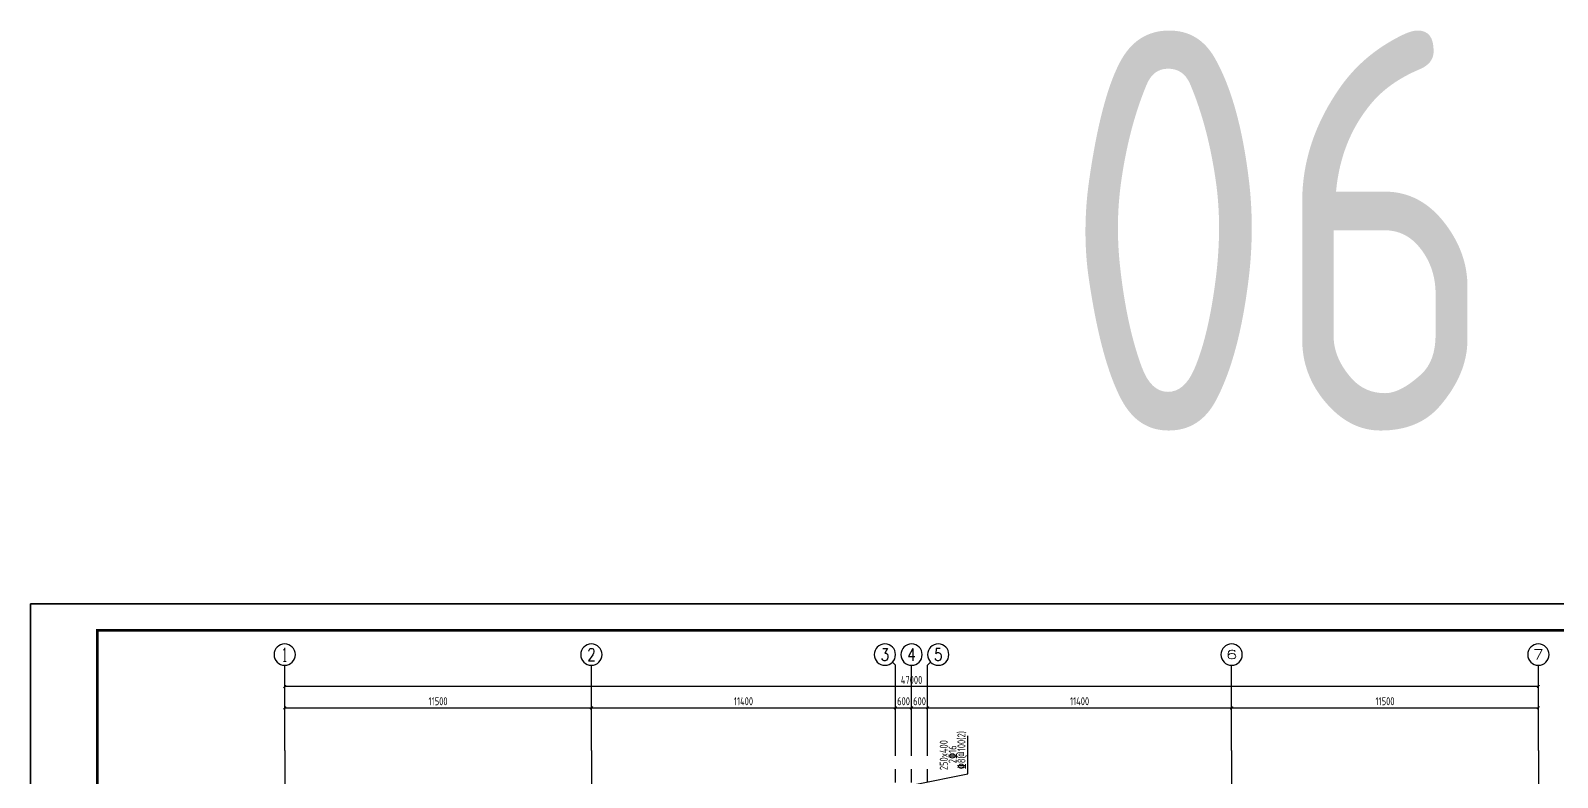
# Model space of a CAD drawing. Header units: millimetres. Extents: x 865490 to 879904, y 39442 to 44891.
# Drawn here: x 870612 to 871185, y 39979 to 40259 of the extents above; entities that cross this region are included whole.
import ezdxf
from ezdxf.enums import TextEntityAlignment as Align

# ---------------------------------------------------------------- set-up
doc = ezdxf.new("R2010")
doc.units = ezdxf.units.MM
doc.header["$LTSCALE"] = 1000
doc.header["$MEASUREMENT"] = 0
doc.linetypes.add('CENTER', pattern=[2, 1.25, -0.25, 0.25, -0.25])
doc.linetypes.add('DOTE', pattern=[2.42, 2, -0.2, 0.02, -0.2])
for name, color, linetype in [('AXIS', 3, 'Continuous'), ('AXIS_TEXT', 7, 'Continuous'), ('DIM', 7, 'Continuous'), ('DOTE', 1, 'DOTE'), ('层14', 2, 'Continuous'), ('梁集中标注', 2, 'Continuous')]:
    doc.layers.add(name, color=color, linetype=linetype)
doc.styles.add('_TCH_AXIS', font='COMPLEX', dxfattribs={"bigfont": 'GBCBIG'})
doc.styles.add('COMPLEX', font='COMPLEX')
doc.styles.add('GBHZ', font='gbenor.shx', dxfattribs={"width": 0.9, "bigfont": 'gbcbig.shx'})
doc.dimstyles.new('Y100', dxfattribs={"dimscale": 0, "dimtxt": 3, "dimasz": 0.01, "dimexe": 1.2, "dimexo": 2, "dimgap": 1, "dimtad": 1, "dimdec": 0, "dimlfac": 100, "dimzin": 0, "dimdsep": 46, "dimtxsty": 'GBHZ', "dimblk": 'DX', "dimcen": 0.09, "dimdle": 1, "dimclrd": 7, "dimclre": 7, "dimclrt": 7, "dimadec": 0, "dimazin": 0, "dimtfac": 1, "dimtdec": 0, "dimtix": 1, "dimtmove": 2, "dimatfit": 3, "dimldrblk": 'DX', "dimfxl": 0, "dimtolj": 1, "dimtzin": 0, "dimarcsym": 0})

# ---------------------------------------------------------------- blocks, each defined once
blk = doc.blocks.new('_AXISO')
blk.add_circle((0, 0), 0.5)
at = {"layer": 'AXIS_TEXT', "style": 'COMPLEX', "width": 1.041667}
blk.add_attdef('A', text='', height=0.56, dxfattribs=at).set_placement((-0.25, -0.28), (0.25, -0.28), align=Align.FIT)
blk = doc.blocks.new('DX')
at = {"color": 0, "linetype": 'ByBlock', "const_width": 40}
blk.add_lwpolyline([(-54, -51), (46, 49)], dxfattribs=at)
blk = doc.blocks.new('*D421')
at = {"layer": 'Defpoints', "color": 0, "transparency": 16777216}
for p in [(870822.78, 40004.91), (870707.78, 39988.91), (870822.78, 39988.91)]:
    blk.add_point(p, dxfattribs=at)
at = {"layer": 'dim', "color": 7, "lineweight": -2, "transparency": 16777216}
for p, q in [((870707.78, 39990.91), (870707.78, 40006.11)), ((870707.79, 40004.91), (870822.77, 40004.91)), ((870822.78, 39990.91), (870822.78, 40006.11))]:
    blk.add_line(p, q, dxfattribs=at)
at = {"layer": 'dim', "color": 7, "lineweight": -2, "transparency": 16777216, "xscale": 0.01, "yscale": 0.01, "zscale": 0.01, "rotation": 180}
blk.add_blockref('DX', (870707.78, 40004.91), dxfattribs=at)
at = {"layer": 'dim', "color": 7, "lineweight": -2, "transparency": 16777216, "xscale": 0.01, "yscale": 0.01, "zscale": 0.01}
blk.add_blockref('DX', (870822.78, 40004.91), dxfattribs=at)
at = {"layer": 'dim', "color": 7, "transparency": 16777216, "insert": (870765.28, 40007.41), "char_height": 3, "attachment_point": 5, "style": 'GBHZ'}
blk.add_mtext('\\A1;11500', dxfattribs=at)
blk = doc.blocks.new('*D422')
at = {"layer": 'Defpoints', "color": 0, "transparency": 16777216}
for p in [(870936.78, 40004.91), (870822.78, 39988.91), (870936.78, 39988.91)]:
    blk.add_point(p, dxfattribs=at)
at = {"layer": 'dim', "color": 7, "lineweight": -2, "transparency": 16777216}
for p, q in [((870822.78, 39990.91), (870822.78, 40006.11)), ((870822.79, 40004.91), (870936.77, 40004.91)), ((870936.78, 39990.91), (870936.78, 40006.11))]:
    blk.add_line(p, q, dxfattribs=at)
at = {"layer": 'dim', "color": 7, "lineweight": -2, "transparency": 16777216, "xscale": 0.01, "yscale": 0.01, "zscale": 0.01, "rotation": 180}
blk.add_blockref('DX', (870822.78, 40004.91), dxfattribs=at)
at = {"layer": 'dim', "color": 7, "lineweight": -2, "transparency": 16777216, "xscale": 0.01, "yscale": 0.01, "zscale": 0.01}
blk.add_blockref('DX', (870936.78, 40004.91), dxfattribs=at)
at = {"layer": 'dim', "color": 7, "transparency": 16777216, "insert": (870879.78, 40007.41), "char_height": 3, "attachment_point": 5, "style": 'GBHZ'}
blk.add_mtext('\\A1;11400', dxfattribs=at)
blk = doc.blocks.new('*D423')
at = {"layer": 'Defpoints', "color": 0, "transparency": 16777216}
for p in [(870942.78, 40004.91), (870936.78, 39988.91), (870942.78, 39988.91)]:
    blk.add_point(p, dxfattribs=at)
at = {"layer": 'dim', "color": 7, "lineweight": -2, "transparency": 16777216}
for p, q in [((870936.77, 40004.91), (870936.76, 40004.91)), ((870936.78, 39990.91), (870936.78, 40006.11)), ((870936.78, 40004.91), (870942.78, 40004.91)), ((870942.78, 39990.91), (870942.78, 40006.11)), ((870942.79, 40004.91), (870942.8, 40004.91))]:
    blk.add_line(p, q, dxfattribs=at)
at = {"layer": 'dim', "color": 7, "lineweight": -2, "transparency": 16777216, "xscale": 0.01, "yscale": 0.01, "zscale": 0.01}
blk.add_blockref('DX', (870936.78, 40004.91), dxfattribs=at)
at = {"layer": 'dim', "color": 7, "lineweight": -2, "transparency": 16777216, "xscale": 0.01, "yscale": 0.01, "zscale": 0.01, "rotation": 180}
blk.add_blockref('DX', (870942.78, 40004.91), dxfattribs=at)
at = {"layer": 'dim', "color": 7, "transparency": 16777216, "insert": (870939.78, 40007.41), "char_height": 3, "attachment_point": 5, "style": 'GBHZ'}
blk.add_mtext('\\A1;600', dxfattribs=at)
blk = doc.blocks.new('*D424')
at = {"layer": 'Defpoints', "color": 0, "transparency": 16777216}
for p in [(870948.78, 40004.91), (870942.78, 39988.91), (870948.78, 39988.91)]:
    blk.add_point(p, dxfattribs=at)
at = {"layer": 'dim', "color": 7, "lineweight": -2, "transparency": 16777216}
for p, q in [((870942.77, 40004.91), (870942.76, 40004.91)), ((870942.78, 39990.91), (870942.78, 40006.11)), ((870942.78, 40004.91), (870948.78, 40004.91)), ((870948.78, 39990.91), (870948.78, 40006.11)), ((870948.79, 40004.91), (870948.8, 40004.91))]:
    blk.add_line(p, q, dxfattribs=at)
at = {"layer": 'dim', "color": 7, "lineweight": -2, "transparency": 16777216, "xscale": 0.01, "yscale": 0.01, "zscale": 0.01}
blk.add_blockref('DX', (870942.78, 40004.91), dxfattribs=at)
at = {"layer": 'dim', "color": 7, "lineweight": -2, "transparency": 16777216, "xscale": 0.01, "yscale": 0.01, "zscale": 0.01, "rotation": 180}
blk.add_blockref('DX', (870948.78, 40004.91), dxfattribs=at)
at = {"layer": 'dim', "color": 7, "transparency": 16777216, "insert": (870945.78, 40007.41), "char_height": 3, "attachment_point": 5, "style": 'GBHZ'}
blk.add_mtext('\\A1;600', dxfattribs=at)
blk = doc.blocks.new('*D425')
at = {"layer": 'Defpoints', "color": 0, "transparency": 16777216}
for p in [(871062.78, 40004.91), (870948.78, 39988.91), (871062.78, 39988.91)]:
    blk.add_point(p, dxfattribs=at)
at = {"layer": 'dim', "color": 7, "lineweight": -2, "transparency": 16777216}
for p, q in [((870948.78, 39990.91), (870948.78, 40006.11)), ((870948.79, 40004.91), (871062.77, 40004.91)), ((871062.78, 39990.91), (871062.78, 40006.11))]:
    blk.add_line(p, q, dxfattribs=at)
at = {"layer": 'dim', "color": 7, "lineweight": -2, "transparency": 16777216, "xscale": 0.01, "yscale": 0.01, "zscale": 0.01, "rotation": 180}
blk.add_blockref('DX', (870948.78, 40004.91), dxfattribs=at)
at = {"layer": 'dim', "color": 7, "lineweight": -2, "transparency": 16777216, "xscale": 0.01, "yscale": 0.01, "zscale": 0.01}
blk.add_blockref('DX', (871062.78, 40004.91), dxfattribs=at)
at = {"layer": 'dim', "color": 7, "transparency": 16777216, "insert": (871005.78, 40007.41), "char_height": 3, "attachment_point": 5, "style": 'GBHZ'}
blk.add_mtext('\\A1;11400', dxfattribs=at)
blk = doc.blocks.new('*D426')
at = {"layer": 'Defpoints', "color": 0, "transparency": 16777216}
for p in [(871177.78, 40004.91), (871062.78, 39988.91), (871177.78, 39988.91)]:
    blk.add_point(p, dxfattribs=at)
at = {"layer": 'dim', "color": 7, "lineweight": -2, "transparency": 16777216}
for p, q in [((871062.78, 39990.91), (871062.78, 40006.11)), ((871062.79, 40004.91), (871177.77, 40004.91)), ((871177.78, 39990.91), (871177.78, 40006.11))]:
    blk.add_line(p, q, dxfattribs=at)
at = {"layer": 'dim', "color": 7, "lineweight": -2, "transparency": 16777216, "xscale": 0.01, "yscale": 0.01, "zscale": 0.01, "rotation": 180}
blk.add_blockref('DX', (871062.78, 40004.91), dxfattribs=at)
at = {"layer": 'dim', "color": 7, "lineweight": -2, "transparency": 16777216, "xscale": 0.01, "yscale": 0.01, "zscale": 0.01}
blk.add_blockref('DX', (871177.78, 40004.91), dxfattribs=at)
at = {"layer": 'dim', "color": 7, "transparency": 16777216, "insert": (871120.28, 40007.41), "char_height": 3, "attachment_point": 5, "style": 'GBHZ'}
blk.add_mtext('\\A1;11500', dxfattribs=at)
blk = doc.blocks.new('*D427')
at = {"layer": 'Defpoints', "color": 0, "transparency": 16777216}
for p in [(870707.78, 40012.91), (870707.78, 39988.91), (871177.78, 39988.91)]:
    blk.add_point(p, dxfattribs=at)
at = {"layer": 'dim', "color": 7, "lineweight": -2, "transparency": 16777216}
for p, q in [((870707.78, 39990.91), (870707.78, 40014.11)), ((871177.77, 40012.91), (870707.79, 40012.91)), ((871177.78, 39990.91), (871177.78, 40014.11))]:
    blk.add_line(p, q, dxfattribs=at)
at = {"layer": 'dim', "color": 7, "lineweight": -2, "transparency": 16777216, "xscale": 0.01, "yscale": 0.01, "zscale": 0.01, "rotation": 180}
blk.add_blockref('DX', (870707.78, 40012.91), dxfattribs=at)
at = {"layer": 'dim', "color": 7, "lineweight": -2, "transparency": 16777216, "xscale": 0.01, "yscale": 0.01, "zscale": 0.01}
blk.add_blockref('DX', (871177.78, 40012.91), dxfattribs=at)
at = {"layer": 'dim', "color": 7, "transparency": 16777216, "insert": (870942.78, 40015.41), "char_height": 3, "attachment_point": 5, "style": 'GBHZ'}
blk.add_mtext('\\A1;47000', dxfattribs=at)

msp = doc.modelspace()

# ---------------------------------------------------------------- linework, layer by layer
for p, q in [((870612.499, 39449.955), (870612.499, 40043.955)), ((870612.499, 40043.955), (870612.499, 39449.955))]:
    msp.add_line(p, q)
at = {"color": 0}
for p, q in [((871453.499, 40043.955), (870612.499, 40043.955)), ((870612.499, 40043.955), (871453.499, 40043.955))]:
    msp.add_line(p, q, dxfattribs=at)
at = {"color": 0, "const_width": 1}
msp.add_lwpolyline([(871443.499, 39459.955), (870637.499, 39459.955), (870637.499, 40033.955), (871443.499, 40033.955)], close=True, dxfattribs=at)
at = {"layer": 'AXIS', "color": 0}
for p, q in [((870707.776, 39988.914), (870707.776, 40020.914)), ((870822.776, 39988.914), (870822.776, 40020.914)), ((870935.605, 40022.085), (870936.776, 40020.914)), ((870936.776, 39988.914), (870936.776, 40020.914)), ((870942.776, 39988.914), (870942.776, 40020.914)), ((870949.948, 40022.085), (870948.776, 40020.914)), ((870948.776, 39988.914), (870948.776, 40020.914)), ((871062.776, 39988.914), (871062.776, 40020.914)), ((871177.776, 39988.914), (871177.776, 40020.914))]:
    msp.add_line(p, q, dxfattribs=at)
at = {"layer": 'DOTE', "linetype": 'CENTER', "ltscale": 0.02}
for p, q in [((870707.776, 39988.914), (870707.776, 39506.914)), ((870822.776, 39988.914), (870822.776, 39506.914)), ((870936.776, 39506.914), (870936.776, 39988.914)), ((870942.776, 39506.914), (870942.776, 39988.914)), ((870948.776, 39506.914), (870948.776, 39988.914)), ((871062.776, 39988.914), (871062.776, 39506.914)), ((871177.776, 39988.914), (871177.776, 39506.914))]:
    msp.add_line(p, q, dxfattribs=at)
at = {"layer": '层14'}
for p, q in [((870963.933, 39980.23), (870963.933, 39994.496)), ((870944.026, 39976.164), (870963.933, 39980.23))]:
    msp.add_line(p, q, dxfattribs=at)

# ---------------------------------------------------------------- block references
at = {"layer": 'AXIS', "color": 0}
ref = msp.add_blockref('_AXISO', (870707.776, 40024.914), dxfattribs=dict(at, xscale=-8, yscale=8, zscale=8, rotation=180))
ref.add_attrib('A', '1', dxfattribs={"layer": 'AXIS_TEXT', "color": 0, "height": 5.147, "style": '_TCH_AXIS'}).set_placement((870706.673, 40022.34), (870708.879, 40022.34), align=Align.FIT)
ref = msp.add_blockref('_AXISO', (870822.776, 40024.914), dxfattribs=dict(at, xscale=-8, yscale=8, zscale=8, rotation=180))
ref.add_attrib('A', '2', dxfattribs={"layer": 'AXIS_TEXT', "color": 0, "height": 4.659, "style": '_TCH_AXIS'}).set_placement((870821.223, 40022.584), (870824.33, 40022.584), align=Align.FIT)
ref = msp.add_blockref('_AXISO', (870932.776, 40024.914), dxfattribs=dict(at, xscale=-8, yscale=8, zscale=8, rotation=180))
ref.add_attrib('A', '3', dxfattribs={"layer": 'AXIS_TEXT', "color": 0, "height": 4.659, "style": '_TCH_AXIS'}).set_placement((870931.223, 40022.584), (870934.33, 40022.584), align=Align.FIT)
ref = msp.add_blockref('_AXISO', (870942.776, 40024.914), dxfattribs=dict(at, xscale=-8, yscale=8, zscale=8, rotation=180))
ref.add_attrib('A', '4', dxfattribs={"layer": 'AXIS_TEXT', "color": 0, "height": 4.659, "style": '_TCH_AXIS', "width": 0.875}).set_placement((870941.223, 40022.584), (870944.33, 40022.584), align=Align.FIT)
ref = msp.add_blockref('_AXISO', (870952.776, 40024.914), dxfattribs=dict(at, xscale=-8, yscale=8, zscale=8, rotation=180))
ref.add_attrib('A', '5', dxfattribs={"layer": 'AXIS_TEXT', "color": 0, "height": 4.659, "style": '_TCH_AXIS'}).set_placement((870951.223, 40022.584), (870954.33, 40022.584), align=Align.FIT)
ref = msp.add_blockref('_AXISO', (871062.776, 40024.914), dxfattribs=dict(at, xscale=-8, yscale=8, zscale=8, rotation=180))
ref.add_attrib('A', '6', dxfattribs={"layer": 'AXIS_TEXT', "color": 0, "height": 3.284, "style": '_TCH_AXIS', "width": 2.071429}).set_placement((871060.509, 40023.271), (871065.044, 40023.271), align=Align.FIT)
ref = msp.add_blockref('_AXISO', (871177.776, 40024.914), dxfattribs=dict(at, xscale=-8, yscale=8, zscale=8, rotation=180))
ref.add_attrib('A', '7', dxfattribs={"layer": 'AXIS_TEXT', "color": 0, "height": 3.688, "style": '_TCH_AXIS', "width": 1.714286}).set_placement((871175.669, 40023.07), (871179.884, 40023.07), align=Align.FIT)

# ---------------------------------------------------------------- texts
at = {"layer": '梁集中标注', "style": 'GBHZ', "width": 0.9}
msp.add_text('06', height=150, dxfattribs=at).set_placement((870999.753, 40108.922))
for s, p in [('%%1328@100(2)', (870962.975, 39981.864)), ('250x400', (870956.35, 39981.57)), ('2%%13216', (870959.644, 39984.154))]:
    msp.add_text(s, height=3, rotation=90, dxfattribs=at).set_placement(p)

# ---------------------------------------------------------------- dimensions: what is measured, and where the dimension line sits
at = {"layer": 'dim'}
for base, p1, p2, picture, middle in [((870707.776, 40012.914), (871177.776, 39988.914), (870707.776, 39988.914), '*D427', (870942.776, 40015.414)), ((870822.776, 40004.914), (870707.776, 39988.914), (870822.776, 39988.914), '*D421', (870765.276, 40007.414)), ((870936.776, 40004.914), (870822.776, 39988.914), (870936.776, 39988.914), '*D422', (870879.776, 40007.414)), ((870942.776, 40004.914), (870936.776, 39988.914), (870942.776, 39988.914), '*D423', (870939.776, 40007.414)), ((870948.776, 40004.914), (870942.776, 39988.914), (870948.776, 39988.914), '*D424', (870945.776, 40007.414)), ((871062.776, 40004.914), (870948.776, 39988.914), (871062.776, 39988.914), '*D425', (871005.776, 40007.414)), ((871177.776, 40004.914), (871062.776, 39988.914), (871177.776, 39988.914), '*D426', (871120.276, 40007.414))]:
    dim = msp.add_linear_dim(base=base, p1=p1, p2=p2, dimstyle='Y100', override={"dimscale": 1}, dxfattribs=at)
    dim.commit()
    dim.dimension.update_dxf_attribs({"geometry": picture, "text_midpoint": middle})

doc.saveas('drawing.dxf')
